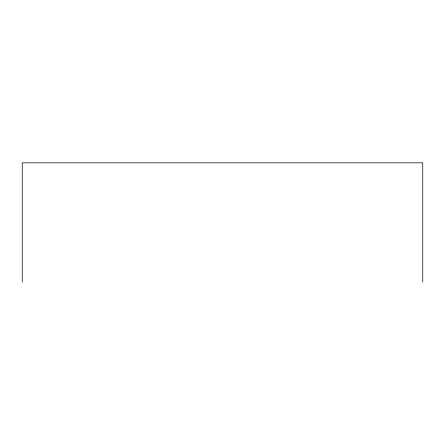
<?xml version="1.0" encoding="UTF-8"?>
<svg xmlns="http://www.w3.org/2000/svg" width="445" height="445" viewBox="0 0 445 445"><rect width="100%" height="100%" fill="white"/><g stroke="black" fill="none" stroke-linecap="round" stroke-linejoin="round"><path stroke-width="0.67" d="M422.75 282.158L422.75 162.842L22.25 162.842L22.25 282.158"/></g></svg>
